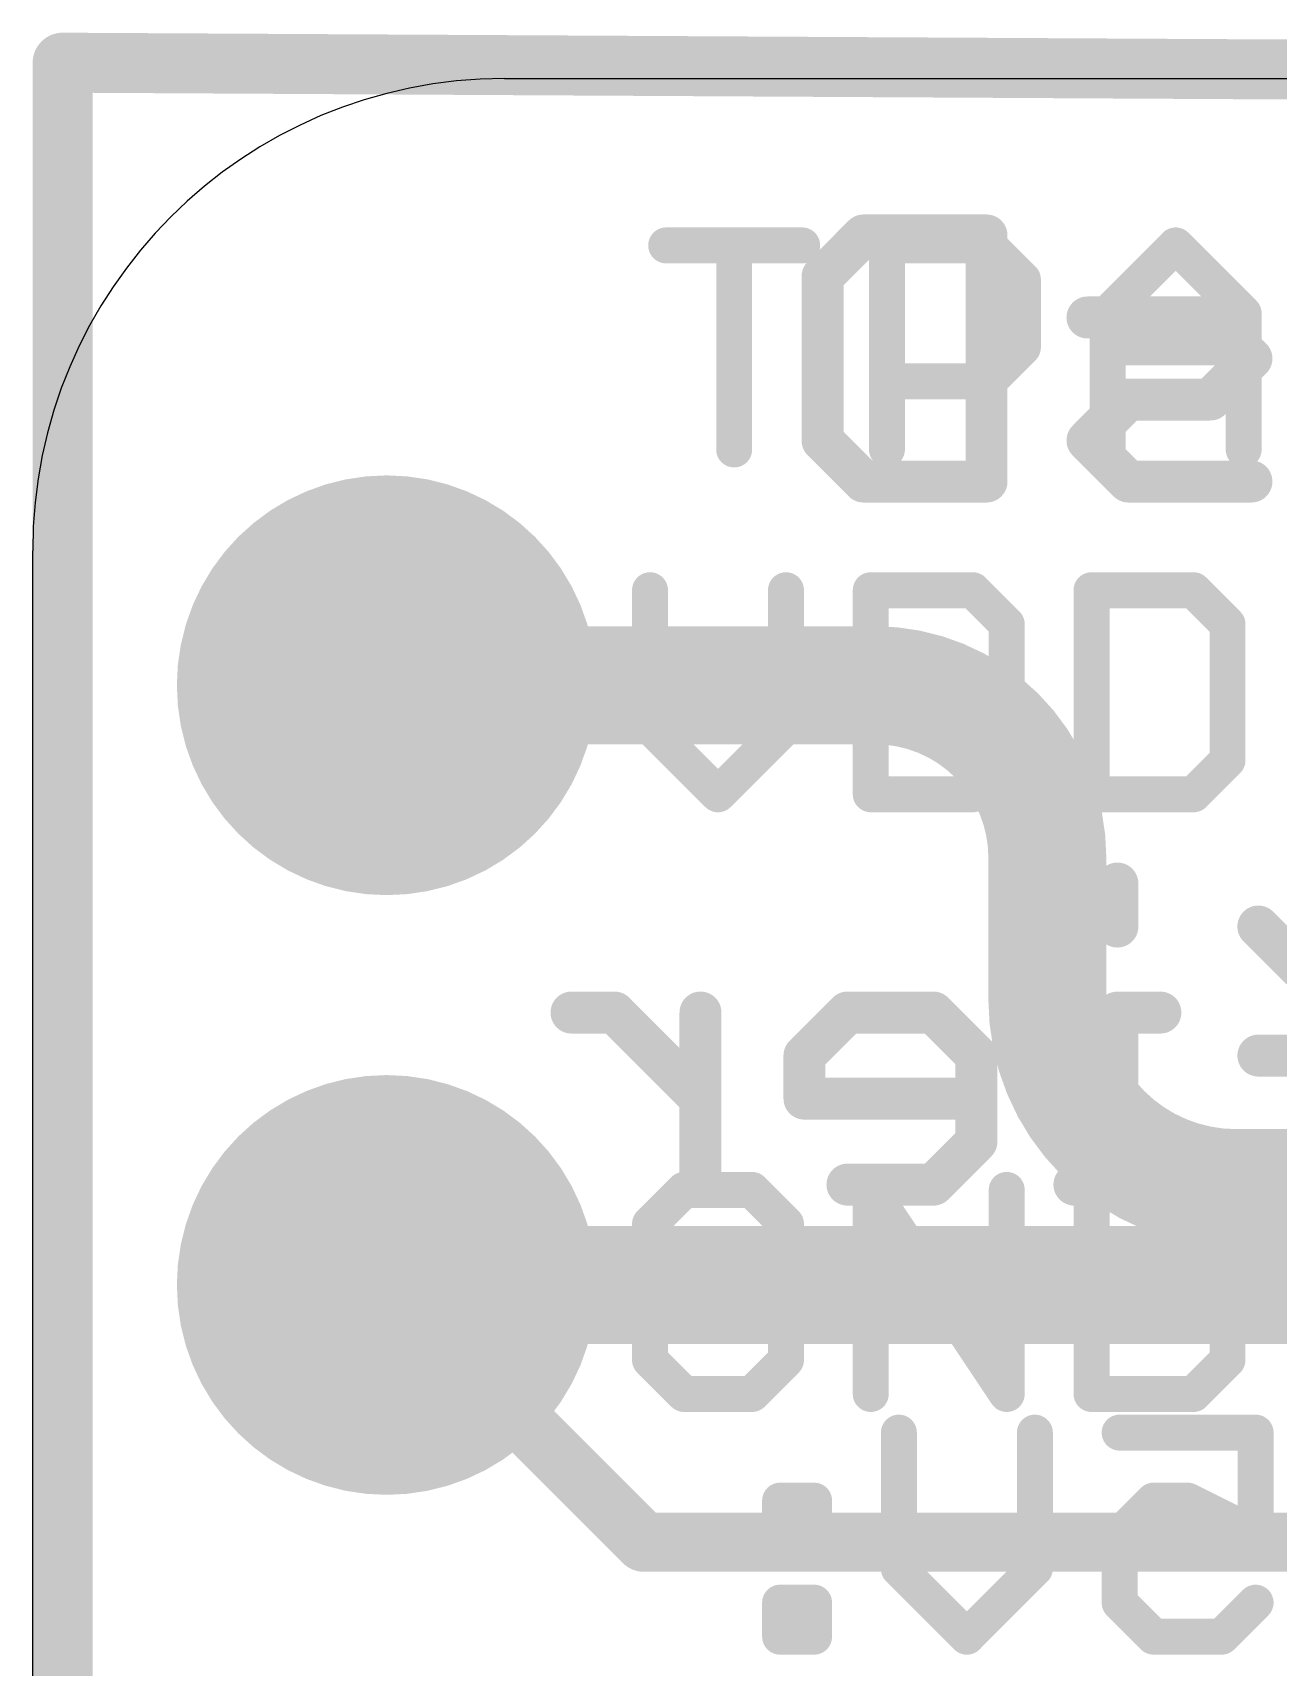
# Model space of a CAD drawing. Extents: x 0 to 23.1, y -0.1 to 28.2.
# Drawn here: x 0 to 5.28, y 21.27 to 28.19 of the extents above; entities that cross this region are included whole.
import ezdxf

# ---------------------------------------------------------------- set-up
doc = ezdxf.new("R2010")
doc.units = 0
for name, color, linetype in [('1', 12, 'CONTINUOUS'), ('16', 132, 'CONTINUOUS'), ('17', 110, 'CONTINUOUS'), ('20', 53, 'CONTINUOUS'), ('21', 40, 'CONTINUOUS'), ('22', 6, 'CONTINUOUS')]:
    doc.layers.add(name, color=color, linetype=linetype)

# ---------------------------------------------------------------- blocks, each defined once
blk = doc.blocks.new('ROUNDP')
at = {"const_width": 0.5}
blk.add_lwpolyline([(0, -0.25, 1), (0, 0.25, 1), (0, -0.25)], format="xyb", dxfattribs=at)

msp = doc.modelspace()

# ---------------------------------------------------------------- linework, layer by layer
at = {"layer": '1'}
for points, const_width in [([(1.5, 25.43), (3.57, 25.43)], 0.5), ([(4.3, 24.7), (4.3, 24.1)], 0.5), ([(5.1, 23.3), (6.884, 23.3)], 0.5), ([(2.59, 21.8), (1.5, 22.89)], 0.25), ([(6, 21.8), (2.59, 21.8)], 0.25)]:
    msp.add_lwpolyline(points, dxfattribs=dict(at, const_width=const_width))
for points, const_width in [([(1.5, 25.555, 1), (1.5, 25.305)], 0.25), ([(4.3, 24.7, 0.4142), (3.57, 25.43)], 0.5), ([(3.57, 25.555, 1), (3.57, 25.305)], 0.25), ([(3.57, 25.305, 1), (3.57, 25.555)], 0.25), ([(4.425, 24.7, 1), (4.175, 24.7)], 0.25), ([(4.175, 24.7, 1), (4.425, 24.7)], 0.25), ([(4.3, 24.1, 0.4142), (5.1, 23.3)], 0.5), ([(4.425, 24.1, 1), (4.175, 24.1)], 0.25), ([(4.175, 24.1, 1), (4.425, 24.1)], 0.25), ([(5.1, 23.425, 1), (5.1, 23.175)], 0.25), ([(5.1, 23.175, 1), (5.1, 23.425)], 0.25), ([(1.5442, 22.9342, 1), (1.4558, 22.8458)], 0.125), ([(2.59, 21.8625, 1), (2.59, 21.7375)], 0.125), ([(2.5458, 21.7558, 1), (2.6342, 21.8442)], 0.125)]:
    msp.add_lwpolyline(points, format="xyb", dxfattribs=dict(at, const_width=const_width))
at = {"layer": '16'}
for points, const_width in [([(0.127, 0.127), (0.127, 28.067)], 0.254), ([(0.127, 28.067), (22.987, 27.94)], 0.254), ([(1.5, 22.89), (5.89, 22.89)], 0.5)]:
    msp.add_lwpolyline(points, dxfattribs=dict(at, const_width=const_width))
for points, const_width in [([(0.1905, 28.067, 1), (0.0635, 28.067)], 0.127), ([(0.1274, 28.1305, 1), (0.1266, 28.0035)], 0.127), ([(1.5, 23.015, 1), (1.5, 22.765)], 0.25)]:
    msp.add_lwpolyline(points, format="xyb", dxfattribs=dict(at, const_width=const_width))
at = {"layer": '20'}
for p, q in [((2, 28), (21, 28)), ((0, 2), (0, 26))]:
    msp.add_line(p, q, dxfattribs=at)
msp.add_arc((2, 26), 2, 90, 180, dxfattribs=at)
at = {"layer": '21', "const_width": 0.1524}
for points in [[(2.6847, 27.293), (3.2609, 27.293)], [(2.9728, 26.4287), (2.9728, 27.293)], [(3.6202, 26.4287), (3.6202, 27.293)], [(3.6202, 27.293), (4.0524, 27.293)], [(4.0524, 27.293), (4.1964, 27.149)], [(4.5557, 27.0049), (4.8439, 27.293)], [(4.8439, 27.293), (5.132, 27.0049)], [(4.1964, 27.149), (4.1964, 26.8609)], [(4.5557, 26.4287), (4.5557, 27.0049)], [(5.132, 27.0049), (5.132, 26.4287)], [(4.1964, 26.8609), (4.0524, 26.7168)], [(4.5557, 26.8609), (5.132, 26.8609)], [(4.0524, 26.7168), (3.6202, 26.7168)], [(2.6162, 25.8325), (2.6162, 25.2563)], [(3.1924, 25.2563), (3.1924, 25.8325)], [(3.5517, 25.8325), (3.5517, 24.9682)], [(3.9839, 25.8325), (3.5517, 25.8325)], [(4.1279, 25.6885), (3.9839, 25.8325)], [(4.4872, 25.8325), (4.4872, 24.9682)], [(4.9194, 25.8325), (4.4872, 25.8325)], [(5.0635, 25.6885), (4.9194, 25.8325)], [(4.1279, 25.1123), (4.1279, 25.6885)], [(5.0635, 25.1123), (5.0635, 25.6885)], [(2.6162, 25.2563), (2.9043, 24.9682)], [(2.9043, 24.9682), (3.1924, 25.2563)], [(3.9839, 24.9682), (4.1279, 25.1123)], [(4.9194, 24.9682), (5.0635, 25.1123)], [(3.5517, 24.9682), (3.9839, 24.9682)], [(4.4872, 24.9682), (4.9194, 24.9682)], [(2.7603, 23.2925), (2.6162, 23.1485)], [(3.0484, 23.2925), (2.7603, 23.2925)], [(3.1924, 23.1485), (3.0484, 23.2925)], [(3.5517, 22.4282), (3.5517, 23.2925)], [(3.5517, 23.2925), (4.1279, 22.4282)], [(4.1279, 22.4282), (4.1279, 23.2925)], [(4.4872, 23.2925), (4.4872, 22.4282)], [(4.9194, 23.2925), (4.4872, 23.2925)], [(5.0635, 23.1485), (4.9194, 23.2925)], [(2.6162, 23.1485), (2.6162, 22.5723)], [(5.0635, 22.5723), (5.0635, 23.1485)], [(3.1924, 22.8604), (2.9043, 22.8604)], [(3.1924, 22.5723), (3.1924, 22.8604)], [(2.6162, 22.5723), (2.7603, 22.4282)], [(3.0484, 22.4282), (3.1924, 22.5723)], [(4.9194, 22.4282), (5.0635, 22.5723)], [(2.7603, 22.4282), (3.0484, 22.4282)], [(4.4872, 22.4282), (4.9194, 22.4282)]]:
    msp.add_lwpolyline(points, dxfattribs=at)
at = {"layer": '21', "const_width": 0.0762}
for points in [[(2.6847, 27.3311, 1), (2.6847, 27.2549)], [(3.0109, 27.293, 1), (2.9347, 27.293)], [(3.2609, 27.2549, 1), (3.2609, 27.3311)], [(3.6583, 27.293, 1), (3.5821, 27.293)], [(3.6202, 27.3311, 1), (3.6202, 27.2549)], [(4.0793, 27.32, 1), (4.0254, 27.2661)], [(4.0524, 27.2549, 1), (4.0524, 27.3311)], [(4.8708, 27.32, 1), (4.8169, 27.2661)], [(4.8708, 27.2661, 1), (4.8169, 27.32)], [(4.2345, 27.149, 1), (4.1583, 27.149)], [(4.1695, 27.122, 1), (4.2234, 27.1759)], [(4.5938, 27.0049, 1), (4.5176, 27.0049)], [(5.1701, 27.0049, 1), (5.0939, 27.0049)], [(4.5288, 27.0319, 1), (4.5827, 26.978)], [(5.105, 26.978, 1), (5.1589, 27.0319)], [(4.2234, 26.8339, 1), (4.1695, 26.8878)], [(4.5557, 26.899, 1), (4.5557, 26.8228)], [(5.132, 26.8228, 1), (5.132, 26.899)], [(4.1583, 26.8609, 1), (4.2345, 26.8609)], [(3.6202, 26.7549, 1), (3.6202, 26.6787)], [(4.0254, 26.7438, 1), (4.0793, 26.6899)], [(4.0524, 26.6787, 1), (4.0524, 26.7549)], [(2.9347, 26.4287, 1), (3.0109, 26.4287)], [(3.5821, 26.4287, 1), (3.6583, 26.4287)], [(4.5176, 26.4287, 1), (4.5938, 26.4287)], [(5.0939, 26.4287, 1), (5.1701, 26.4287)], [(2.6543, 25.8325, 1), (2.5781, 25.8325)], [(3.2305, 25.8325, 1), (3.1543, 25.8325)], [(3.5898, 25.8325, 1), (3.5136, 25.8325)], [(3.5517, 25.8706, 1), (3.5517, 25.7944)], [(4.0108, 25.8595, 1), (3.9569, 25.8056)], [(3.9839, 25.7944, 1), (3.9839, 25.8706)], [(4.5253, 25.8325, 1), (4.4491, 25.8325)], [(4.4872, 25.8706, 1), (4.4872, 25.7944)], [(4.9463, 25.8595, 1), (4.8925, 25.8056)], [(4.9194, 25.7944, 1), (4.9194, 25.8706)], [(4.166, 25.6885, 1), (4.0898, 25.6885)], [(5.1016, 25.6885, 1), (5.0254, 25.6885)], [(4.101, 25.6615, 1), (4.1549, 25.7154)], [(5.0365, 25.6615, 1), (5.0904, 25.7154)], [(2.6431, 25.2833, 1), (2.5893, 25.2294)], [(2.5781, 25.2563, 1), (2.6543, 25.2563)], [(3.1543, 25.2563, 1), (3.2305, 25.2563)], [(3.2194, 25.2294, 1), (3.1655, 25.2833)], [(4.0898, 25.1123, 1), (4.166, 25.1123)], [(4.1549, 25.0853, 1), (4.101, 25.1392)], [(5.0254, 25.1123, 1), (5.1016, 25.1123)], [(5.0904, 25.0853, 1), (5.0365, 25.1392)], [(2.8774, 24.9951, 1), (2.9313, 24.9413)], [(2.8774, 24.9413, 1), (2.9313, 24.9951)], [(3.5517, 25.0063, 1), (3.5517, 24.9301)], [(3.5136, 24.9682, 1), (3.5898, 24.9682)], [(3.9569, 24.9951, 1), (4.0108, 24.9413)], [(3.9839, 24.9301, 1), (3.9839, 25.0063)], [(4.4872, 25.0063, 1), (4.4872, 24.9301)], [(4.4491, 24.9682, 1), (4.5253, 24.9682)], [(4.8925, 24.9951, 1), (4.9463, 24.9413)], [(4.9194, 24.9301, 1), (4.9194, 25.0063)], [(2.7603, 23.3306, 1), (2.7603, 23.2544)], [(2.7872, 23.2656, 1), (2.7333, 23.3195)], [(3.0753, 23.3195, 1), (3.0214, 23.2656)], [(3.0484, 23.2544, 1), (3.0484, 23.3306)], [(3.5834, 23.3137, 1), (3.52, 23.2714)], [(3.5898, 23.2925, 1), (3.5136, 23.2925)], [(4.166, 23.2925, 1), (4.0898, 23.2925)], [(4.5253, 23.2925, 1), (4.4491, 23.2925)], [(4.4872, 23.3306, 1), (4.4872, 23.2544)], [(4.9463, 23.3195, 1), (4.8925, 23.2656)], [(4.9194, 23.2544, 1), (4.9194, 23.3306)], [(2.6543, 23.1485, 1), (2.5781, 23.1485)], [(2.5893, 23.1754, 1), (2.6431, 23.1215)], [(3.1655, 23.1215, 1), (3.2194, 23.1754)], [(5.1016, 23.1485, 1), (5.0254, 23.1485)], [(5.0365, 23.1215, 1), (5.0904, 23.1754)], [(2.9043, 22.8985, 1), (2.9043, 22.8223)], [(3.2305, 22.8604, 1), (3.1543, 22.8604)], [(3.1924, 22.8223, 1), (3.1924, 22.8985)], [(2.6431, 22.5992, 1), (2.5893, 22.5453)], [(3.2194, 22.5453, 1), (3.1655, 22.5992)], [(5.0904, 22.5453, 1), (5.0365, 22.5992)], [(2.5781, 22.5723, 1), (2.6543, 22.5723)], [(3.1543, 22.5723, 1), (3.2305, 22.5723)], [(5.0254, 22.5723, 1), (5.1016, 22.5723)], [(2.7603, 22.4663, 1), (2.7603, 22.3901)], [(3.0484, 22.3901, 1), (3.0484, 22.4663)], [(4.4872, 22.4663, 1), (4.4872, 22.3901)], [(4.9194, 22.3901, 1), (4.9194, 22.4663)], [(2.7333, 22.4013, 1), (2.7872, 22.4551)], [(3.0214, 22.4551, 1), (3.0753, 22.4013)], [(3.5136, 22.4282, 1), (3.5898, 22.4282)], [(4.0898, 22.4282, 1), (4.166, 22.4282)], [(4.0962, 22.4071, 1), (4.1596, 22.4493)], [(4.4491, 22.4282, 1), (4.5253, 22.4282)], [(4.8925, 22.4551, 1), (4.9463, 22.4013)]]:
    msp.add_lwpolyline(points, format="xyb", dxfattribs=at)
at = {"layer": '22'}
for points, const_width in [([(3.3474, 27.1615), (3.5211, 27.3352)], 0.1778), ([(3.5211, 27.3352), (4.0422, 27.3352)], 0.1778), ([(4.0422, 27.3352), (4.0422, 26.2929)], 0.1778), ([(3.3474, 26.4666), (3.3474, 27.1615)], 0.1778), ([(4.9911, 26.9878), (4.47, 26.9878)], 0.1778), ([(5.1648, 26.814), (4.9911, 26.9878)], 0.1778), ([(4.9911, 26.6403), (5.1648, 26.814)], 0.1778), ([(4.47, 26.4666), (4.6437, 26.6403)], 0.1778), ([(4.6437, 26.6403), (4.9911, 26.6403)], 0.1778), ([(3.5211, 26.2929), (3.3474, 26.4666)], 0.1778), ([(4.6437, 26.2929), (4.47, 26.4666)], 0.1778), ([(4.0422, 26.2929), (3.5211, 26.2929)], 0.1778), ([(5.1648, 26.2929), (4.6437, 26.2929)], 0.1778), ([(4.5969, 24.5902), (4.5969, 24.408)], 0.1778), ([(5.3765, 24.2258), (5.1943, 24.408)], 0.1778), ([(2.4657, 24.0437), (2.2835, 24.0437)], 0.1778), ([(2.83, 23.6793), (2.4657, 24.0437)], 0.1778), ([(2.83, 23.3149), (2.83, 24.0437)], 0.1778), ([(3.4529, 24.0437), (3.2707, 23.8615)], 0.1778), ([(3.8173, 24.0437), (3.4529, 24.0437)], 0.1778), ([(3.9994, 23.8615), (3.8173, 24.0437)], 0.1778), ([(4.779, 24.0437), (4.5969, 24.0437)], 0.1778), ([(4.5969, 24.0437), (4.5969, 23.3149)], 0.1778), ([(3.2707, 23.8615), (3.2707, 23.6793)], 0.1778), ([(3.9994, 23.4971), (3.9994, 23.8615)], 0.1778), ([(5.5586, 23.8615), (5.1943, 23.8615)], 0.1778), ([(3.2707, 23.6793), (3.9994, 23.6793)], 0.1778), ([(3.8173, 23.3149), (3.9994, 23.4971)], 0.1778), ([(3.4529, 23.3149), (3.8173, 23.3149)], 0.1778), ([(4.779, 23.3149), (4.4147, 23.3149)], 0.1778), ([(3.6708, 21.6883), (3.6708, 22.2645)], 0.1524), ([(4.2471, 22.2645), (4.2471, 21.6883)], 0.1524), ([(4.6064, 22.2645), (5.1826, 22.2645)], 0.1524), ([(5.1826, 22.2645), (5.1826, 21.8324)], 0.1524), ([(3.3115, 21.9764), (3.1675, 21.9764)], 0.1524), ([(3.1675, 21.9764), (3.1675, 21.8324)], 0.1524), ([(3.3115, 21.8324), (3.3115, 21.9764)], 0.1524), ([(4.7504, 21.9764), (4.6064, 21.8324)], 0.1524), ([(4.8945, 21.9764), (4.7504, 21.9764)], 0.1524), ([(5.1826, 21.8324), (4.8945, 21.9764)], 0.1524), ([(3.1675, 21.8324), (3.3115, 21.8324)], 0.1524), ([(4.6064, 21.8324), (4.6064, 21.5443)], 0.1524), ([(3.959, 21.4002), (3.6708, 21.6883)], 0.1524), ([(4.2471, 21.6883), (3.959, 21.4002)], 0.1524), ([(3.3115, 21.5443), (3.1675, 21.5443)], 0.1524), ([(3.1675, 21.5443), (3.1675, 21.4002)], 0.1524), ([(3.3115, 21.4002), (3.3115, 21.5443)], 0.1524), ([(4.6064, 21.5443), (4.7504, 21.4002)], 0.1524), ([(5.0385, 21.4002), (5.1826, 21.5443)], 0.1524), ([(3.1675, 21.4002), (3.3115, 21.4002)], 0.1524), ([(4.7504, 21.4002), (5.0385, 21.4002)], 0.1524)]:
    msp.add_lwpolyline(points, dxfattribs=dict(at, const_width=const_width))
for points, const_width in [([(3.5211, 27.3796, 1), (3.5211, 27.2907)], 0.0889), ([(3.5525, 27.3038, 1), (3.4896, 27.3666)], 0.0889), ([(4.0867, 27.3352, 1), (3.9978, 27.3352)], 0.0889), ([(4.0422, 27.2907, 1), (4.0422, 27.3796)], 0.0889), ([(3.3159, 27.1929, 1), (3.3788, 27.13)], 0.0889), ([(3.3918, 27.1615, 1), (3.3029, 27.1615)], 0.0889), ([(4.47, 27.0322, 1), (4.47, 26.9433)], 0.0889), ([(5.0226, 27.0192, 1), (4.9597, 26.9563)], 0.0889), ([(4.9911, 26.9433, 1), (4.9911, 27.0322)], 0.0889), ([(5.1963, 26.7826, 1), (5.1334, 26.8455)], 0.0889), ([(5.1334, 26.7826, 1), (5.1963, 26.8455)], 0.0889), ([(4.6437, 26.6848, 1), (4.6437, 26.5959)], 0.0889), ([(4.6751, 26.6089, 1), (4.6123, 26.6718)], 0.0889), ([(4.9911, 26.5959, 1), (4.9911, 26.6848)], 0.0889), ([(4.9597, 26.6718, 1), (5.0226, 26.6089)], 0.0889), ([(3.3788, 26.498, 1), (3.3159, 26.4352)], 0.0889), ([(4.5014, 26.498, 1), (4.4386, 26.4352)], 0.0889), ([(4.4386, 26.498, 1), (4.5014, 26.4352)], 0.0889), ([(3.3029, 26.4666, 1), (3.3918, 26.4666)], 0.0889), ([(3.5211, 26.3374, 1), (3.5211, 26.2484)], 0.0889), ([(4.0422, 26.2484, 1), (4.0422, 26.3374)], 0.0889), ([(4.6437, 26.3374, 1), (4.6437, 26.2484)], 0.0889), ([(5.1648, 26.2484, 1), (5.1648, 26.3374)], 0.0889), ([(3.4896, 26.2615, 1), (3.5525, 26.3243)], 0.0889), ([(3.9978, 26.2929, 1), (4.0867, 26.2929)], 0.0889), ([(4.6123, 26.2615, 1), (4.6751, 26.3243)], 0.0889), ([(4.6413, 24.5902, 1), (4.5524, 24.5902)], 0.0889), ([(4.5524, 24.408, 1), (4.6413, 24.408)], 0.0889), ([(5.2257, 24.4395, 1), (5.1628, 24.3766)], 0.0889), ([(2.2835, 24.0881, 1), (2.2835, 23.9992)], 0.0889), ([(2.4971, 24.0751, 1), (2.4342, 24.0122)], 0.0889), ([(2.4657, 23.9992, 1), (2.4657, 24.0881)], 0.0889), ([(2.8745, 24.0437, 1), (2.7856, 24.0437)], 0.0889), ([(3.4529, 24.0881, 1), (3.4529, 23.9992)], 0.0889), ([(3.4843, 24.0122, 1), (3.4214, 24.0751)], 0.0889), ([(3.8487, 24.0751, 1), (3.7858, 24.0122)], 0.0889), ([(3.8173, 23.9992, 1), (3.8173, 24.0881)], 0.0889), ([(4.6413, 24.0437, 1), (4.5524, 24.0437)], 0.0889), ([(4.5969, 24.0881, 1), (4.5969, 23.9992)], 0.0889), ([(4.779, 23.9992, 1), (4.779, 24.0881)], 0.0889), ([(3.3151, 23.8615, 1), (3.2262, 23.8615)], 0.0889), ([(3.2393, 23.8929, 1), (3.3021, 23.83)], 0.0889), ([(4.0439, 23.8615, 1), (3.955, 23.8615)], 0.0889), ([(3.968, 23.83, 1), (4.0309, 23.8929)], 0.0889), ([(5.1943, 23.9059, 1), (5.1943, 23.817)], 0.0889), ([(2.7986, 23.6478, 1), (2.8615, 23.7107)], 0.0889), ([(3.2707, 23.7237, 1), (3.2707, 23.6348)], 0.0889), ([(3.9994, 23.6348, 1), (3.9994, 23.7237)], 0.0889), ([(3.2262, 23.6793, 1), (3.3151, 23.6793)], 0.0889), ([(3.955, 23.4971, 1), (4.0439, 23.4971)], 0.0889), ([(4.0309, 23.4657, 1), (3.968, 23.5285)], 0.0889), ([(3.4529, 23.3594, 1), (3.4529, 23.2705)], 0.0889), ([(3.8173, 23.2705, 1), (3.8173, 23.3594)], 0.0889), ([(4.4147, 23.3594, 1), (4.4147, 23.2705)], 0.0889), ([(4.779, 23.2705, 1), (4.779, 23.3594)], 0.0889), ([(2.7856, 23.3149, 1), (2.8745, 23.3149)], 0.0889), ([(3.7858, 23.3463, 1), (3.8487, 23.2835)], 0.0889), ([(4.5524, 23.3149, 1), (4.6413, 23.3149)], 0.0889), ([(3.7089, 22.2645, 1), (3.6327, 22.2645)], 0.0762), ([(4.2852, 22.2645, 1), (4.209, 22.2645)], 0.0762), ([(4.6064, 22.3026, 1), (4.6064, 22.2264)], 0.0762), ([(5.2207, 22.2645, 1), (5.1445, 22.2645)], 0.0762), ([(5.1826, 22.2264, 1), (5.1826, 22.3026)], 0.0762), ([(3.1675, 22.0145, 1), (3.1675, 21.9383)], 0.0762), ([(3.2056, 21.9764, 1), (3.1294, 21.9764)], 0.0762), ([(3.3496, 21.9764, 1), (3.2734, 21.9764)], 0.0762), ([(3.3115, 21.9383, 1), (3.3115, 22.0145)], 0.0762), ([(4.7504, 22.0145, 1), (4.7504, 21.9383)], 0.0762), ([(4.7774, 21.9495, 1), (4.7235, 22.0034)], 0.0762), ([(4.9115, 22.0105, 1), (4.8774, 21.9423)], 0.0762), ([(4.8945, 21.9383, 1), (4.8945, 22.0145)], 0.0762), ([(3.1675, 21.8705, 1), (3.1675, 21.7943)], 0.0762), ([(3.3115, 21.7943, 1), (3.3115, 21.8705)], 0.0762), ([(4.5794, 21.8593, 1), (4.6333, 21.8054)], 0.0762), ([(4.6445, 21.8324, 1), (4.5683, 21.8324)], 0.0762), ([(5.1655, 21.7983, 1), (5.1996, 21.8664)], 0.0762), ([(3.1294, 21.8324, 1), (3.2056, 21.8324)], 0.0762), ([(3.2734, 21.8324, 1), (3.3496, 21.8324)], 0.0762), ([(5.1445, 21.8324, 1), (5.2207, 21.8324)], 0.0762), ([(3.6978, 21.7153, 1), (3.6439, 21.6614)], 0.0762), ([(4.274, 21.6614, 1), (4.2201, 21.7153)], 0.0762), ([(3.6327, 21.6883, 1), (3.7089, 21.6883)], 0.0762), ([(4.209, 21.6883, 1), (4.2852, 21.6883)], 0.0762), ([(3.1675, 21.5824, 1), (3.1675, 21.5062)], 0.0762), ([(3.2056, 21.5443, 1), (3.1294, 21.5443)], 0.0762), ([(3.3496, 21.5443, 1), (3.2734, 21.5443)], 0.0762), ([(3.3115, 21.5062, 1), (3.3115, 21.5824)], 0.0762), ([(4.6333, 21.5712, 1), (4.5794, 21.5173)], 0.0762), ([(5.2095, 21.5173, 1), (5.1556, 21.5712)], 0.0762), ([(4.5683, 21.5443, 1), (4.6445, 21.5443)], 0.0762), ([(3.1675, 21.4383, 1), (3.1675, 21.3621)], 0.0762), ([(3.3115, 21.3621, 1), (3.3115, 21.4383)], 0.0762), ([(3.932, 21.4271, 1), (3.9859, 21.3733)], 0.0762), ([(3.932, 21.3733, 1), (3.9859, 21.4271)], 0.0762), ([(4.7504, 21.4383, 1), (4.7504, 21.3621)], 0.0762), ([(4.7235, 21.3733, 1), (4.7774, 21.4271)], 0.0762), ([(5.0116, 21.4271, 1), (5.0655, 21.3733)], 0.0762), ([(5.0385, 21.3621, 1), (5.0385, 21.4383)], 0.0762), ([(3.1294, 21.4002, 1), (3.2056, 21.4002)], 0.0762), ([(3.2734, 21.4002, 1), (3.3496, 21.4002)], 0.0762)]:
    msp.add_lwpolyline(points, format="xyb", dxfattribs=dict(at, const_width=const_width))

# ---------------------------------------------------------------- block references
at = {"layer": '17', "xscale": 1.778, "yscale": 1.778}
for p in [(1.5, 25.43), (1.5, 25.43), (1.5, 22.89), (1.5, 22.89)]:
    msp.add_blockref('ROUNDP', p, dxfattribs=at)

doc.saveas('drawing.dxf')
